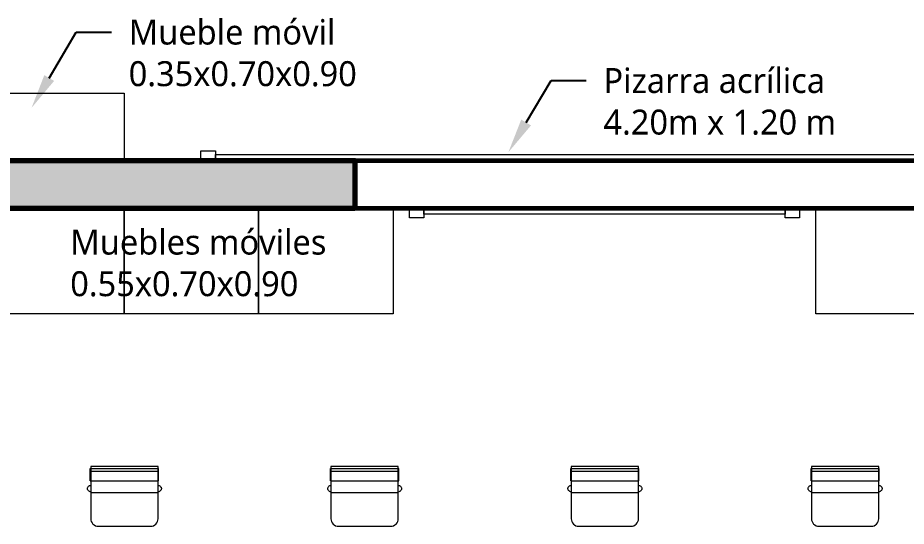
# Model space of a CAD drawing. Header units: metres. Extents: x 28 to 148, y 23 to 113.
# Drawn here: x 123.538 to 128.161, y 67.357 to 70.005 of the extents above; entities that cross this region are included whole.
import ezdxf
from ezdxf import colors
from ezdxf.entities.mleader import LeaderData, LeaderLine
from ezdxf.math import Vec2, Vec3

# ---------------------------------------------------------------- set-up
doc = ezdxf.new("R2010")
doc.units = ezdxf.units.M
for name, color, linetype, lineweight in [('COLUMNAS 50', 32, 'Continuous', 70), ('Cotas varias El', 253, 'Continuous', 13), ('Equipamiento SR', 23, 'Continuous', 0), ('GRAFO 0 BLANCO', 7, 'Continuous', 0), ('letras sr', 7, 'Continuous', 5), ('MOBILIARIO_Pen_No__1', 7, 'Continuous', 13), ('Muros el', 144, 'Continuous', 60)]:
    doc.layers.add(name, color=color, linetype=linetype, lineweight=lineweight)
doc.layers.add('Mobiliario', color=7, linetype='Continuous', lineweight=0, true_color=0x7f7f7f)
doc.styles.add('Generales', font='trebuc.ttf', dxfattribs={"height": 0.1})

# ---------------------------------------------------------------- blocks, each defined once
blk = doc.blocks.new('Picture 18')
at = {"layer": 'Equipamiento SR', "linetype": 'Continuous'}
for p, q in [((0.075, 0), (0, 0)), ((0, 0), (0, -0.05)), ((4.125, 0), (0.075, 0)), ((0.075, 0), (0.075, -0.03)), ((0.075, -0.05), (0.075, 0)), ((4.125, -0.03), (4.125, 0)), ((4.2, 0), (4.125, 0)), ((4.125, 0), (4.125, -0.05)), ((4.2, -0.05), (4.2, 0)), ((0.075, -0.03), (4.125, -0.03)), ((0, -0.05), (0.075, -0.05)), ((4.125, -0.05), (4.2, -0.05))]:
    blk.add_line(p, q, dxfattribs=at)
blk = doc.blocks.new('A$C3701786B')
at = {"layer": 'Equipamiento SR', "linetype": 'Continuous'}
for p, q in [((0, 0.05), (0.075, 0.05)), ((0, 0), (0, 0.05)), ((0.075, 0.05), (0.075, 0)), ((1.955, 0.05), (2.03, 0.05)), ((1.955, 0), (1.955, 0.05)), ((2.03, 0.05), (2.03, 0)), ((0.075, 0.03), (1.955, 0.03)), ((0.075, 0), (0.075, 0.03)), ((1.955, 0.03), (1.955, 0)), ((0.075, 0), (0, 0)), ((2.03, 0), (1.955, 0))]:
    blk.add_line(p, q, dxfattribs=at)
at = {"layer": 'Equipamiento SR'}
blk.add_line((0, 0), (1.955, 0), dxfattribs=at)
blk = doc.blocks.new('A$C3A47622C')
at = {"layer": 'Mobiliario', "linetype": 'Continuous'}
for p, q in [((0.0983, 0.3673), (0.0987, 0.37)), ((0.0987, 0.37), (0.0997, 0.3732)), ((0.0997, 0.3732), (0.1012, 0.3762)), ((0.1012, 0.3762), (0.1031, 0.3788)), ((0.1031, 0.3788), (0.1053, 0.381)), ((0.1053, 0.381), (0.1079, 0.3828)), ((0.1079, 0.3828), (0.1107, 0.384)), ((0.1107, 0.384), (0.1136, 0.3846)), ((0.1136, 0.3846), (0.1165, 0.3846)), ((0.1165, 0.3846), (0.1194, 0.384)), ((0.1194, 0.384), (0.1222, 0.3828)), ((0.1222, 0.3828), (0.1248, 0.381)), ((0.1248, 0.381), (0.127, 0.3788)), ((0.127, 0.3788), (0.1289, 0.3762)), ((0.1289, 0.3762), (0.1297, 0.3747)), ((0.1297, 0.3747), (0.1333, 0.3673)), ((0.0251, 0.3696), (0.0111, 0.3696)), ((0.0111, 0.015), (0.0111, 0.3696)), ((0.0752, 0.3696), (0.0251, 0.3696)), ((0.0251, 0.015), (0.0251, 0.3696)), ((0.0752, 0.015), (0.0752, 0.3696)), ((0.0752, 0.015), (0.0108, 0.015)), ((0.0987, 0.0146), (0.0983, 0.0173)), ((0.0997, 0.0113), (0.0987, 0.0146)), ((0.1012, 0.0084), (0.0997, 0.0113)), ((0.1031, 0.0057), (0.1012, 0.0084)), ((0.1053, 0.0035), (0.1031, 0.0057)), ((0.1079, 0.0018), (0.1053, 0.0035)), ((0.1107, 0.0006), (0.1079, 0.0018)), ((0.1136, 0), (0.1107, 0.0006)), ((0.1165, 0), (0.1136, 0)), ((0.1194, 0.0006), (0.1165, 0)), ((0.1222, 0.0018), (0.1194, 0.0006)), ((0.1248, 0.0035), (0.1222, 0.0018)), ((0.127, 0.0057), (0.1248, 0.0035)), ((0.1289, 0.0084), (0.127, 0.0057)), ((0.1297, 0.0099), (0.1289, 0.0084)), ((0.1333, 0.0173), (0.1297, 0.0099))]:
    blk.add_line(p, q, dxfattribs=at)
at = {"layer": 'Mobiliario'}
blk.add_line((0.1361, 0.0173), (0.1361, 0.3673), dxfattribs=at)
at = {"layer": 'Mobiliario', "linetype": 'Continuous'}
blk.add_lwpolyline([(0, 0.0173), (0.2722, 0.0173, 0.414214), (0.3111, 0.0562), (0.3111, 0.3284, 0.414214), (0.2722, 0.3673), (0, 0.3673), (0, 0.0173)], format="xyb", dxfattribs=at)

msp = doc.modelspace()

# ---------------------------------------------------------------- hatches: boundary and pattern name
at = {"layer": 'GRAFO 0 BLANCO', "true_color": 0xc7c8ca}
h = msp.add_hatch(color=9, dxfattribs=at)
h.dxf.hatch_style = 1
h.paths.add_polyline_path([(123.3911, 69.2622), (123.3911, 69.6872), (123.0411, 69.6872), (123.0411, 68.5872), (123.3911, 68.5872), (123.3911, 69.0122), (125.2911, 69.0122), (125.2911, 69.2622)])
edge = h.paths.add_edge_path(flags=16)
edge.add_arc((123.2161, 69.1372), 0.00871, 180, 540)

# ---------------------------------------------------------------- linework, layer by layer
at = {"layer": 'COLUMNAS 50', "linetype": 'Continuous'}
msp.add_lwpolyline([(125.2911, 69.0122), (123.3911, 69.0122), (123.3911, 68.5872), (123.0411, 68.5872), (123.0411, 69.6872), (123.3911, 69.6872), (123.3911, 69.2622), (125.2911, 69.2622)], close=True, dxfattribs=at)
at = {"layer": 'Equipamiento SR'}
for points in [[(123.3911, 69.2622), (123.3911, 69.6122), (124.0911, 69.6122), (124.0911, 69.2622), (123.3911, 69.2622)], [(124.0911, 69.0122), (124.0911, 68.4622), (123.3911, 68.4622), (123.3911, 69.0122), (124.0911, 69.0122)], [(124.7911, 69.0122), (124.7911, 68.4622), (124.0911, 68.4622), (124.0911, 69.0122), (124.7911, 69.0122)], [(125.4911, 69.0122), (125.4911, 68.4622), (124.7911, 68.4622), (124.7911, 69.0122), (125.4911, 69.0122)], [(128.3911, 69.0122), (128.3911, 68.4622), (127.6911, 68.4622), (127.6911, 69.0122), (128.3911, 69.0122)]]:
    msp.add_lwpolyline(points, dxfattribs=at)
at = {"layer": 'Muros el', "ltscale": 0.05}
msp.add_lwpolyline([(128.5911, 69.0122), (125.2911, 69.0122), (125.2911, 69.2622), (128.5911, 69.2622)], close=True, dxfattribs=at)

# ---------------------------------------------------------------- block references
at = {"layer": 'Cotas varias El', "rotation": 180}
msp.add_blockref('A$C3701786B', (127.6061, 69.0122), dxfattribs=at)
at = {"layer": 'Equipamiento SR', "rotation": 270}
for p in [(123.9006, 67.6679), (125.1506, 67.6679), (126.4006, 67.6679), (127.6506, 67.6679)]:
    msp.add_blockref('A$C3A47622C', p, dxfattribs=at)
at = {"layer": 'MOBILIARIO_Pen_No__1', "linetype": 'Continuous', "xscale": -1, "rotation": 180}
msp.add_blockref('Picture 18', (124.4911, 69.2622), dxfattribs=at)

# ---------------------------------------------------------------- texts
at = {"layer": 'letras sr', "insert": (123.8111, 68.9016), "char_height": 0.13, "attachment_point": 1, "style": 'Generales'}
msp.add_mtext('Muebles móviles\\P0.55x0.70x0.90', dxfattribs=at)

# ---------------------------------------------------------------- leaders
at = {"layer": 'letras sr'}
ml = msp.add_multileader_mtext('Standard', dxfattribs=at)
ml.set_content('Mueble móvil\\P0.35x0.70x0.90', color=256, style='Generales')
ml.set_leader_properties()
ml.build(insert=Vec2(0, 0))
ml.multileader.update_dxf_attribs({"text_right_attachment_type": 6, "dogleg_length": 0.36, "arrow_head_size": 0.18})
ctx = ml.context
ctx.base_point, ctx.char_height, ctx.arrow_head_size, ctx.landing_gap_size, ctx.plane_origin = Vec3(124.0253, 69.9293), 0.13, 0.18, 0.09, Vec3(123.6543, 70.4362)
ctx.right_attachment = 6
notes = []
notes.append((ctx, [(0, (1, 1, 0), (123.8427, 69.9293), (1, 0), 0.1826, [(0, [(123.6101, 69.5361)], 0, [])])]))
ctx.mtext.insert, ctx.mtext.flow_direction = Vec3(124.1153, 69.9954), 5
ml = msp.add_multileader_mtext('Standard', dxfattribs=at)
ml.set_content('Pizarra acrílica\\P4.20m x 1.20 m', color=256, style='Generales')
ml.set_leader_properties()
ml.build(insert=Vec2(0, 0))
ml.multileader.update_dxf_attribs({"text_right_attachment_type": 6, "dogleg_length": 0.36, "arrow_head_size": 0.18})
ctx = ml.context
ctx.base_point, ctx.char_height, ctx.arrow_head_size, ctx.landing_gap_size, ctx.plane_origin = Vec3(126.4957, 69.6774), 0.13, 0.18, 0.09, Vec3(125.3999, 71.1868)
ctx.right_attachment = 6
notes.append((ctx, [(0, (1, 1, 0), (126.3131, 69.6774), (1, 0), 0.1826, [(0, [(126.091, 69.3047)], 0, [])])]))
ctx.mtext.insert, ctx.mtext.flow_direction = Vec3(126.5857, 69.7432), 5
for ctx, leaders in notes:
    for number, flags, end, landing, length, lines in leaders:
        leader = LeaderData()
        leader.index, (leader.has_last_leader_line, leader.has_dogleg_vector, leader.attachment_direction) = number, flags
        leader.last_leader_point, leader.dogleg_vector, leader.dogleg_length = Vec3(end), Vec3(landing), length
        for number, points, colour, breaks in lines:
            line = LeaderLine()
            line.index, line.vertices, line.color, line.breaks = number, Vec3.list(points), colors.encode_raw_color(colour), breaks
            leader.lines.append(line)
        ctx.leaders.append(leader)

doc.saveas('drawing.dxf')
